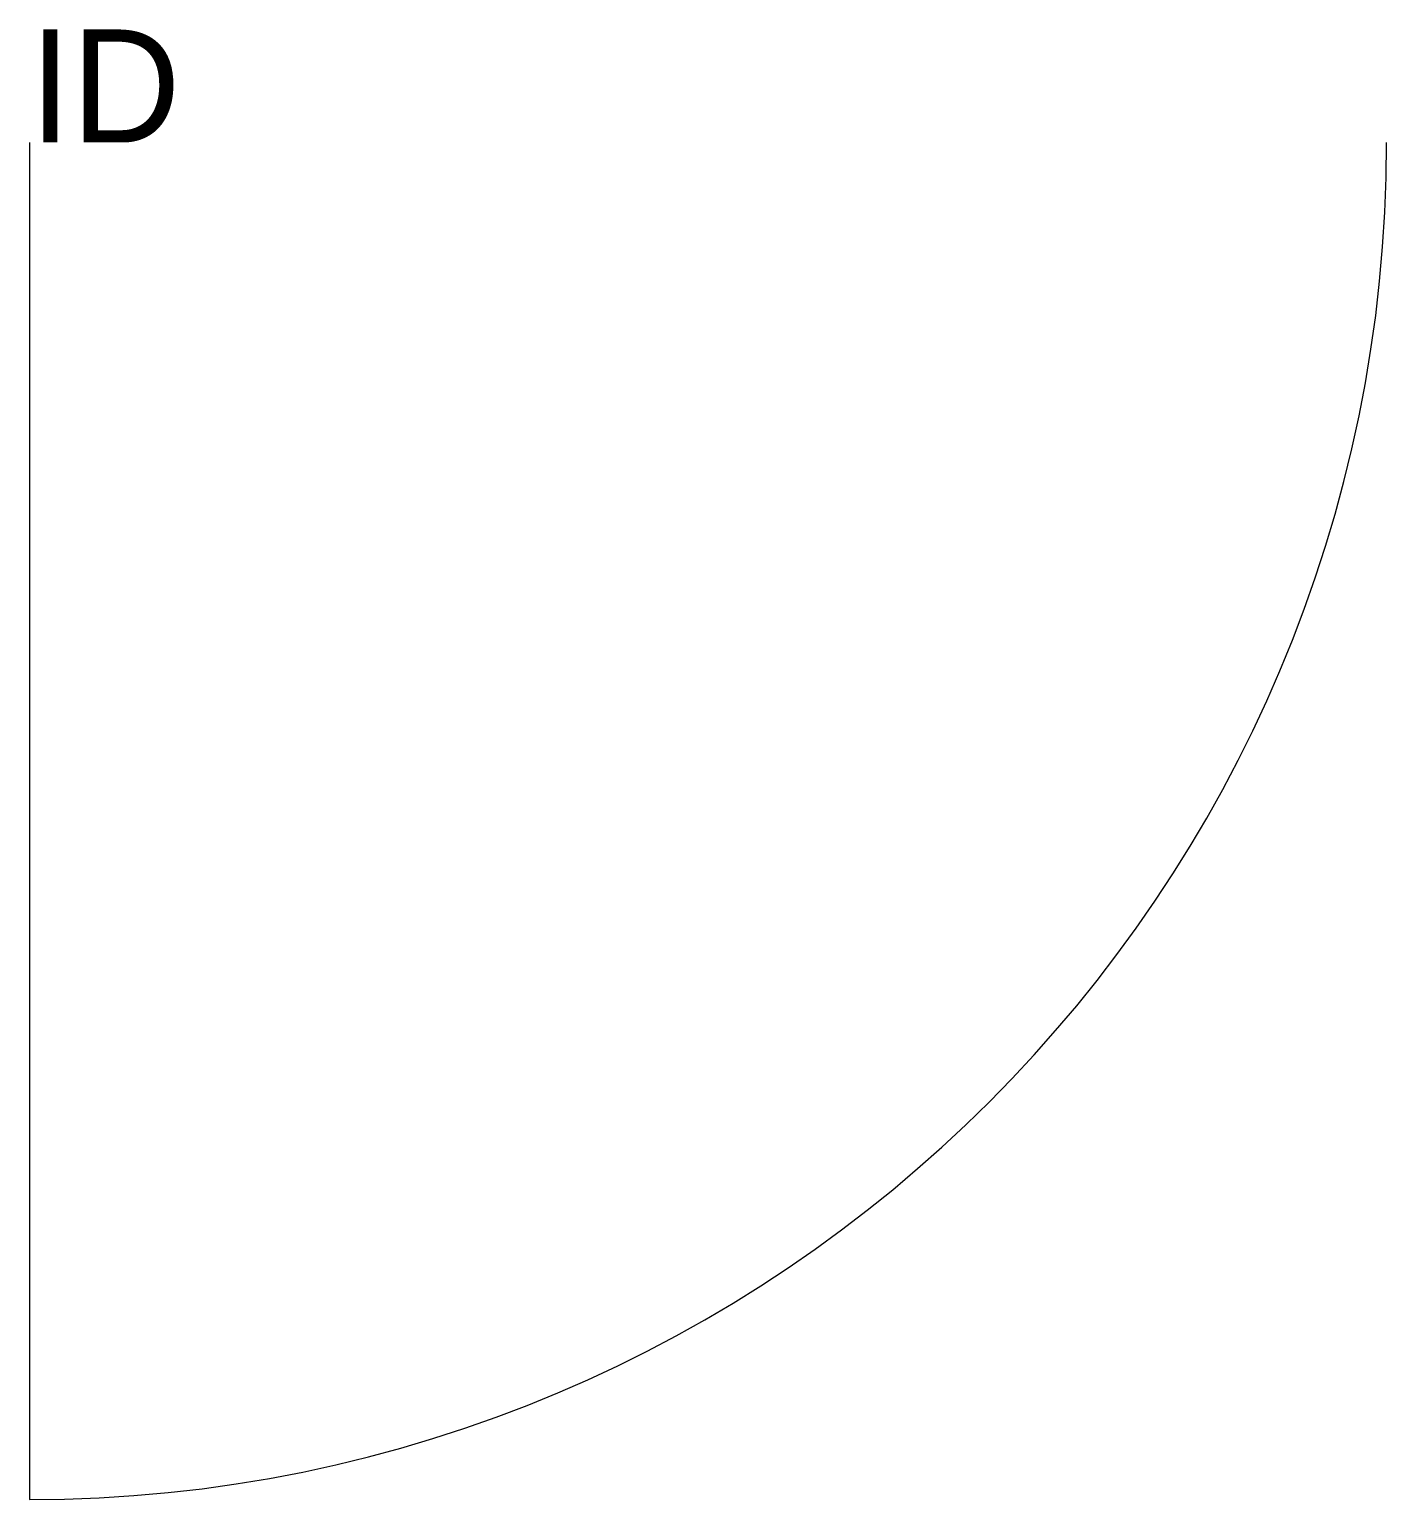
# Model space of a CAD drawing. Header units: millimetres. Extents: x 0 to 1200, y -1200 to 100.
import ezdxf

# ---------------------------------------------------------------- set-up
doc = ezdxf.new("R2010")
doc.units = ezdxf.units.MM

msp = doc.modelspace()

# ---------------------------------------------------------------- linework, layer by layer
msp.add_line((0, 0), (0, -1200))
msp.add_arc((0, 0), 1200, 270, 0)

# ---------------------------------------------------------------- texts
at = {"flags": 1}
msp.add_attdef('ID', (0, 0), '', height=100, dxfattribs=at)

doc.saveas('drawing.dxf')
